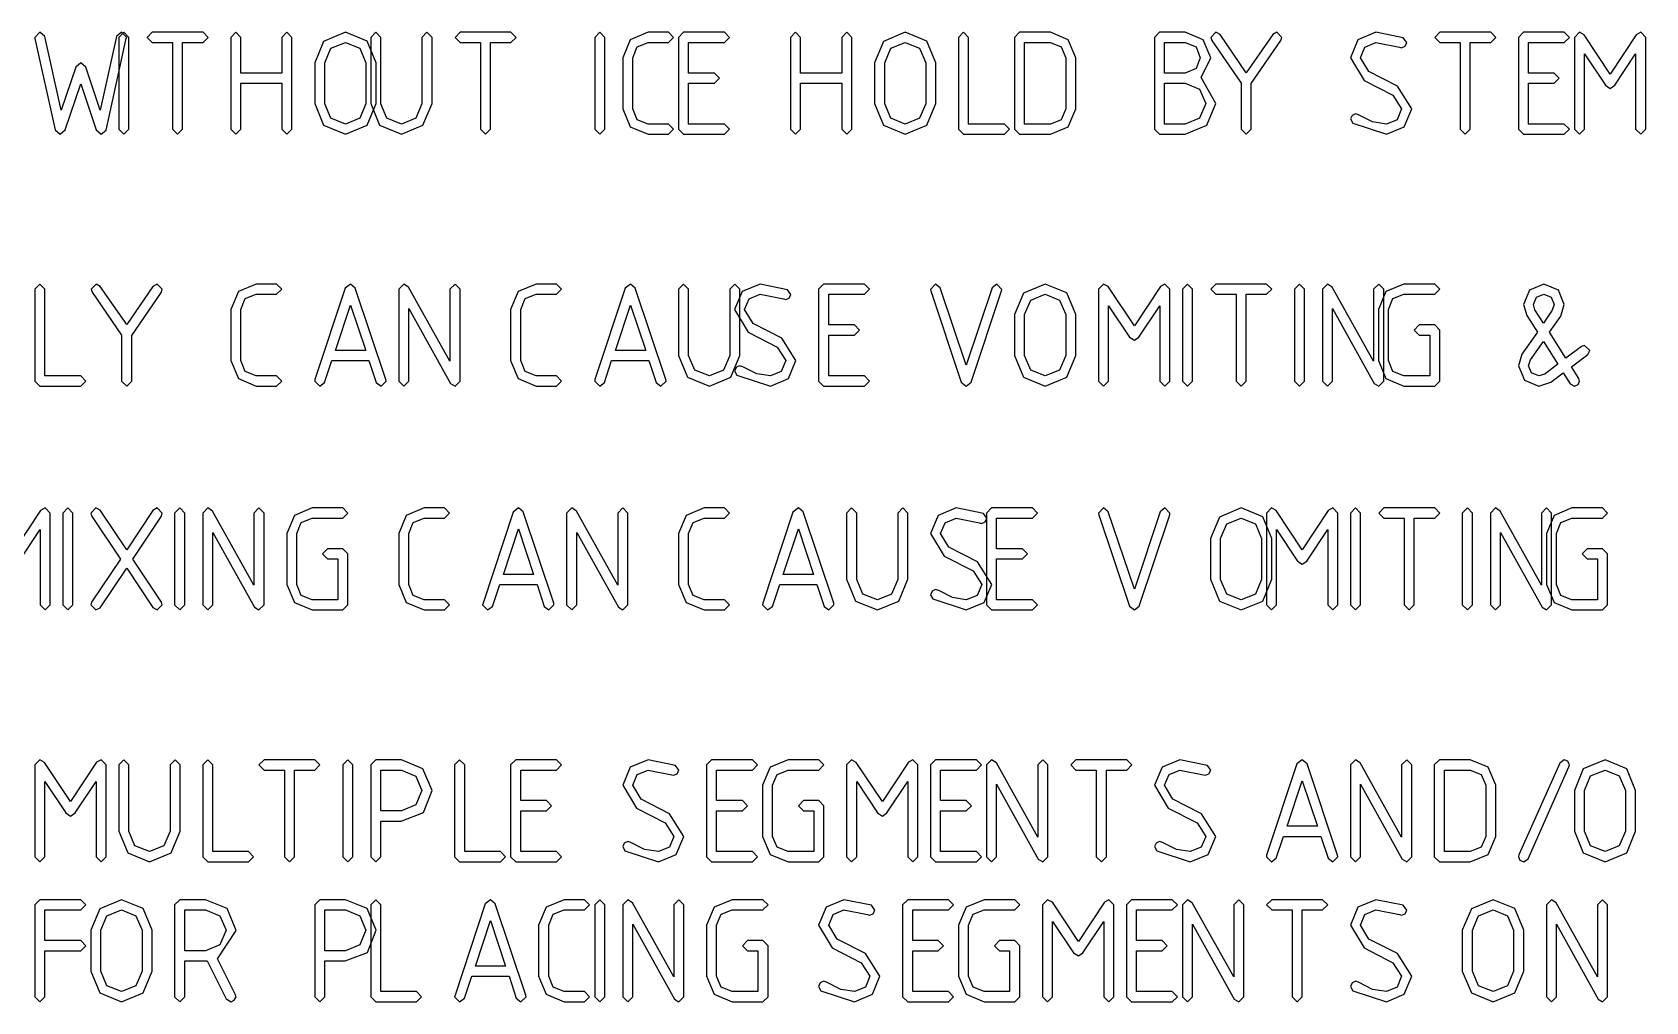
# Model space of a CAD drawing. Header units: metres. Extents: x 0 to 16.5, y 0 to 11.5.
# Drawn here: x 14.504 to 15.304, y 1.167 to 1.648 of the extents above; entities that cross this region are included whole.
import ezdxf

# ---------------------------------------------------------------- set-up
doc = ezdxf.new("R2010")
doc.units = ezdxf.units.M

msp = doc.modelspace()

# ---------------------------------------------------------------- linework, layer by layer
for points in [[(14.5303, 1.63049), (14.5278, 1.6326), (14.5253, 1.63049), (14.5181, 1.60915), (14.51, 1.64578), (14.5075, 1.64785), (14.505, 1.64524), (14.5051, 1.64469), (14.5151, 1.59939), (14.5176, 1.59722), (14.5201, 1.59939), (14.5278, 1.62218), (14.5354, 1.59939), (14.5379, 1.59722), (14.5404, 1.59933), (14.5504, 1.64469), (14.5506, 1.64524), (14.5481, 1.64785), (14.5456, 1.64578), (14.5375, 1.60915), (14.5303, 1.63049)], [(14.5517, 1.59972), (14.5517, 1.64529), (14.5492, 1.64785), (14.5467, 1.64529), (14.5467, 1.59972), (14.5492, 1.59722), (14.5517, 1.59972)], [(14.5632, 1.64279), (14.5733, 1.64279), (14.5733, 1.59972), (14.5758, 1.59722), (14.5783, 1.59972), (14.5783, 1.64279), (14.5885, 1.64279), (14.591, 1.64529), (14.5885, 1.64785), (14.5632, 1.64785), (14.5607, 1.64529), (14.5632, 1.64279)], [(14.6047, 1.59722), (14.6072, 1.59972), (14.6072, 1.62256), (14.6276, 1.62256), (14.6276, 1.59972), (14.6301, 1.59722), (14.6326, 1.59972), (14.6326, 1.64529), (14.6301, 1.64785), (14.6276, 1.64529), (14.6276, 1.62761), (14.6072, 1.62761), (14.6072, 1.64529), (14.6047, 1.64785), (14.6022, 1.64529), (14.6022, 1.59972), (14.6047, 1.59722)], [(14.6743, 1.63271), (14.6699, 1.64344), (14.6592, 1.64785), (14.6483, 1.64333), (14.6439, 1.63271), (14.6439, 1.61247), (14.6483, 1.60167), (14.6592, 1.59722), (14.6699, 1.60167), (14.6743, 1.61247), (14.6743, 1.63271)], [(14.6662, 1.60514), (14.6592, 1.60226), (14.6519, 1.60514), (14.6489, 1.61236), (14.6489, 1.63271), (14.6519, 1.63992), (14.6592, 1.64279), (14.6662, 1.63992), (14.6693, 1.63271), (14.6693, 1.61236), (14.6662, 1.60514)], [(14.6996, 1.64785), (14.6971, 1.64529), (14.6971, 1.61236), (14.694, 1.60514), (14.6869, 1.60226), (14.6797, 1.60514), (14.6767, 1.61236), (14.6767, 1.64529), (14.6742, 1.64785), (14.6717, 1.64529), (14.6717, 1.61247), (14.6761, 1.60167), (14.6869, 1.59722), (14.6976, 1.60167), (14.7021, 1.61247), (14.7021, 1.64529), (14.6996, 1.64785)], [(14.716, 1.64279), (14.7261, 1.64279), (14.7261, 1.59972), (14.7286, 1.59722), (14.7311, 1.59972), (14.7311, 1.64279), (14.7412, 1.64279), (14.7438, 1.64529), (14.7412, 1.64785), (14.716, 1.64785), (14.7135, 1.64529), (14.716, 1.64279)], [(14.7878, 1.59972), (14.7878, 1.64529), (14.7853, 1.64785), (14.7828, 1.64529), (14.7828, 1.59972), (14.7853, 1.59722), (14.7878, 1.59972)], [(14.8093, 1.64785), (14.8004, 1.64415), (14.7967, 1.63519), (14.7967, 1.60986), (14.8004, 1.60092), (14.8093, 1.59722), (14.8194, 1.59722), (14.8219, 1.59972), (14.8194, 1.60226), (14.8093, 1.60226), (14.8039, 1.60444), (14.8017, 1.60986), (14.8017, 1.63519), (14.8039, 1.64063), (14.8093, 1.64279), (14.8194, 1.64279), (14.8219, 1.64529), (14.8194, 1.64785), (14.8093, 1.64785)], [(14.8269, 1.59722), (14.8472, 1.59722), (14.8497, 1.59972), (14.8472, 1.60226), (14.8294, 1.60226), (14.8294, 1.62256), (14.8422, 1.62256), (14.8447, 1.62506), (14.8422, 1.62761), (14.8294, 1.62761), (14.8294, 1.64279), (14.8472, 1.64279), (14.8497, 1.64529), (14.8472, 1.64785), (14.8269, 1.64785), (14.8244, 1.64529), (14.8244, 1.59972), (14.8269, 1.59722)], [(14.8825, 1.59722), (14.885, 1.59972), (14.885, 1.62256), (14.9054, 1.62256), (14.9054, 1.59972), (14.9079, 1.59722), (14.9104, 1.59972), (14.9104, 1.64529), (14.9079, 1.64785), (14.9054, 1.64529), (14.9054, 1.62761), (14.885, 1.62761), (14.885, 1.64529), (14.8825, 1.64785), (14.88, 1.64529), (14.88, 1.59972), (14.8825, 1.59722)], [(14.9521, 1.63271), (14.9476, 1.64344), (14.9369, 1.64785), (14.9261, 1.64333), (14.9217, 1.63271), (14.9217, 1.61247), (14.9261, 1.60167), (14.9369, 1.59722), (14.9476, 1.60167), (14.9521, 1.61247), (14.9521, 1.63271)], [(14.944, 1.60514), (14.9369, 1.60226), (14.9297, 1.60514), (14.9267, 1.61236), (14.9267, 1.63271), (14.9297, 1.63992), (14.9369, 1.64279), (14.944, 1.63992), (14.9471, 1.63271), (14.9471, 1.61236), (14.944, 1.60514)], [(14.9633, 1.59972), (14.9658, 1.59722), (14.9861, 1.59722), (14.9886, 1.59972), (14.9861, 1.60226), (14.9683, 1.60226), (14.9683, 1.64529), (14.9658, 1.64785), (14.9633, 1.64529), (14.9633, 1.59972)], [(14.9911, 1.59972), (14.9936, 1.59722), (15.0089, 1.59722), (15.0178, 1.60092), (15.0215, 1.60986), (15.0215, 1.63519), (15.0178, 1.64415), (15.0089, 1.64785), (14.9936, 1.64785), (14.9911, 1.64529), (14.9911, 1.59972)], [(15.0089, 1.64279), (15.0143, 1.64063), (15.0165, 1.63519), (15.0165, 1.60986), (15.0143, 1.60444), (15.0089, 1.60226), (14.9961, 1.60226), (14.9961, 1.64279), (15.0089, 1.64279)], [(15.0885, 1.63519), (15.0847, 1.64415), (15.0758, 1.64785), (15.0631, 1.64785), (15.0606, 1.64529), (15.0606, 1.59972), (15.0631, 1.59722), (15.0758, 1.59722), (15.0865, 1.60167), (15.091, 1.61247), (15.0838, 1.62532), (15.0885, 1.63519)], [(15.0758, 1.64279), (15.0812, 1.64063), (15.0833, 1.63519), (15.0812, 1.62978), (15.0758, 1.62761), (15.0656, 1.62761), (15.0656, 1.64279), (15.0758, 1.64279)], [(15.1233, 1.64382), (15.1238, 1.64529), (15.1212, 1.64785), (15.1192, 1.64671), (15.1061, 1.62776), (15.0931, 1.64671), (15.091, 1.64785), (15.0885, 1.64529), (15.089, 1.64382), (15.1036, 1.62256), (15.1036, 1.59972), (15.1061, 1.59722), (15.1086, 1.59972), (15.1086, 1.6224), (15.1233, 1.64382)], [(15.1811, 1.6211), (15.1669, 1.62836), (15.1628, 1.63519), (15.165, 1.64051), (15.1704, 1.64279), (15.1821, 1.64046), (15.1831, 1.64019), (15.1849, 1.6409), (15.1857, 1.64274), (15.184, 1.64507), (15.1704, 1.64785), (15.1615, 1.64415), (15.1578, 1.63519), (15.1646, 1.62392), (15.1789, 1.6166), (15.1832, 1.60986), (15.181, 1.60444), (15.1756, 1.60226), (15.1688, 1.60335), (15.1618, 1.60687), (15.1603, 1.60736), (15.1586, 1.60656), (15.1578, 1.60482), (15.1589, 1.60271), (15.1756, 1.59722), (15.1844, 1.60092), (15.1882, 1.60986), (15.1811, 1.6211)], [(15.2021, 1.64279), (15.2122, 1.64279), (15.2122, 1.59972), (15.2147, 1.59722), (15.2172, 1.59972), (15.2172, 1.64279), (15.2274, 1.64279), (15.2299, 1.64529), (15.2274, 1.64785), (15.2021, 1.64785), (15.1996, 1.64529), (15.2021, 1.64279)], [(15.2436, 1.59722), (15.2639, 1.59722), (15.2664, 1.59972), (15.2639, 1.60226), (15.2461, 1.60226), (15.2461, 1.62256), (15.2589, 1.62256), (15.2614, 1.62506), (15.2589, 1.62761), (15.2461, 1.62761), (15.2461, 1.64279), (15.2639, 1.64279), (15.2664, 1.64529), (15.2639, 1.64785), (15.2436, 1.64785), (15.2411, 1.64529), (15.2411, 1.59972), (15.2436, 1.59722)], [(15.2996, 1.64665), (15.2867, 1.62711), (15.2737, 1.6466), (15.2714, 1.64785), (15.2689, 1.64529), (15.2689, 1.59972), (15.2714, 1.59722), (15.2739, 1.59972), (15.2739, 1.6371), (15.2843, 1.62153), (15.2867, 1.61996), (15.2889, 1.62153), (15.2993, 1.6371), (15.2993, 1.59972), (15.3018, 1.59722), (15.3043, 1.59972), (15.3043, 1.64529), (15.3018, 1.64785), (15.2996, 1.64665)], [(15.0758, 1.62256), (15.0829, 1.61957), (15.086, 1.61247), (15.0829, 1.60525), (15.0758, 1.60226), (15.0656, 1.60226), (15.0656, 1.62256), (15.0758, 1.62256)], [(14.505, 1.47472), (14.5075, 1.47222), (14.5278, 1.47222), (14.5303, 1.47472), (14.5278, 1.47726), (14.51, 1.47726), (14.51, 1.52029), (14.5075, 1.52285), (14.505, 1.52029), (14.505, 1.47472)], [(14.5678, 1.51882), (14.5682, 1.52029), (14.5657, 1.52285), (14.5636, 1.52171), (14.5506, 1.50276), (14.5375, 1.52171), (14.5354, 1.52285), (14.5329, 1.52029), (14.5335, 1.51882), (14.5481, 1.49756), (14.5481, 1.47472), (14.5506, 1.47222), (14.5531, 1.47472), (14.5531, 1.4974), (14.5678, 1.51882)], [(14.6149, 1.52285), (14.606, 1.51915), (14.6022, 1.51019), (14.6022, 1.48486), (14.606, 1.47592), (14.6149, 1.47222), (14.625, 1.47222), (14.6275, 1.47472), (14.625, 1.47726), (14.6149, 1.47726), (14.6094, 1.47944), (14.6072, 1.48486), (14.6072, 1.51019), (14.6094, 1.51563), (14.6149, 1.51779), (14.625, 1.51779), (14.6275, 1.52029), (14.625, 1.52285), (14.6149, 1.52285)], [(14.6792, 1.47553), (14.664, 1.52089), (14.6617, 1.52285), (14.659, 1.52078), (14.644, 1.47553), (14.6439, 1.47472), (14.6464, 1.47222), (14.6487, 1.47396), (14.6524, 1.48486), (14.6708, 1.48486), (14.6744, 1.47396), (14.6768, 1.47222), (14.6793, 1.47472), (14.6792, 1.47553)], [(14.6904, 1.52132), (14.6881, 1.52285), (14.6856, 1.52029), (14.6856, 1.47472), (14.6881, 1.47222), (14.6906, 1.47472), (14.6906, 1.51069), (14.7112, 1.47358), (14.7135, 1.47222), (14.716, 1.47472), (14.716, 1.52029), (14.7135, 1.52285), (14.711, 1.52029), (14.711, 1.48454), (14.6904, 1.52132)], [(14.7538, 1.52285), (14.7449, 1.51915), (14.7411, 1.51019), (14.7411, 1.48486), (14.7449, 1.47592), (14.7538, 1.47222), (14.7639, 1.47222), (14.7664, 1.47472), (14.7639, 1.47726), (14.7538, 1.47726), (14.7483, 1.47944), (14.7461, 1.48486), (14.7461, 1.51019), (14.7483, 1.51563), (14.7538, 1.51779), (14.7639, 1.51779), (14.7664, 1.52029), (14.7639, 1.52285), (14.7538, 1.52285)], [(14.8181, 1.47553), (14.8029, 1.52089), (14.8006, 1.52285), (14.7979, 1.52078), (14.7829, 1.47553), (14.7828, 1.47472), (14.7853, 1.47222), (14.7876, 1.47396), (14.7912, 1.48486), (14.8097, 1.48486), (14.8133, 1.47396), (14.8157, 1.47222), (14.8182, 1.47472), (14.8181, 1.47553)], [(14.8524, 1.52285), (14.8499, 1.52029), (14.8499, 1.48736), (14.8468, 1.48014), (14.8397, 1.47726), (14.8325, 1.48014), (14.8294, 1.48736), (14.8294, 1.52029), (14.8269, 1.52285), (14.8244, 1.52029), (14.8244, 1.48747), (14.8289, 1.47667), (14.8397, 1.47222), (14.8504, 1.47667), (14.8549, 1.48747), (14.8549, 1.52029), (14.8524, 1.52285)], [(14.8756, 1.4961), (14.8614, 1.50336), (14.8572, 1.51019), (14.8594, 1.51551), (14.8649, 1.51779), (14.8765, 1.51546), (14.8775, 1.51519), (14.8793, 1.5159), (14.8801, 1.51774), (14.8785, 1.52007), (14.8649, 1.52285), (14.856, 1.51915), (14.8522, 1.51019), (14.859, 1.49892), (14.8733, 1.4916), (14.8776, 1.48486), (14.8754, 1.47944), (14.87, 1.47726), (14.8632, 1.47835), (14.8563, 1.48187), (14.8547, 1.48236), (14.8531, 1.48156), (14.8522, 1.47982), (14.8533, 1.47771), (14.87, 1.47222), (14.8789, 1.47592), (14.8826, 1.48486), (14.8756, 1.4961)], [(14.8964, 1.47222), (14.9167, 1.47222), (14.9192, 1.47472), (14.9167, 1.47726), (14.8989, 1.47726), (14.8989, 1.49756), (14.9117, 1.49756), (14.9142, 1.50006), (14.9117, 1.50261), (14.8989, 1.50261), (14.8989, 1.51779), (14.9167, 1.51779), (14.9192, 1.52029), (14.9167, 1.52285), (14.8964, 1.52285), (14.8939, 1.52029), (14.8939, 1.47472), (14.8964, 1.47222)], [(14.9696, 1.47418), (14.9847, 1.51947), (14.9849, 1.52024), (14.9824, 1.52285), (14.98, 1.521), (14.9672, 1.48258), (14.9543, 1.521), (14.9519, 1.52285), (14.9494, 1.52024), (14.9496, 1.51947), (14.9647, 1.47418), (14.9672, 1.47222), (14.9696, 1.47418)], [(15.0215, 1.50771), (15.0171, 1.51844), (15.0064, 1.52285), (14.9956, 1.51833), (14.9911, 1.50771), (14.9911, 1.48747), (14.9956, 1.47667), (15.0064, 1.47222), (15.0171, 1.47667), (15.0215, 1.48747), (15.0215, 1.50771)], [(15.0635, 1.52165), (15.0506, 1.50211), (15.0376, 1.5216), (15.0353, 1.52285), (15.0328, 1.52029), (15.0328, 1.47472), (15.0353, 1.47222), (15.0378, 1.47472), (15.0378, 1.5121), (15.0482, 1.49653), (15.0506, 1.49496), (15.0528, 1.49653), (15.0632, 1.5121), (15.0632, 1.47472), (15.0657, 1.47222), (15.0682, 1.47472), (15.0682, 1.52029), (15.0657, 1.52285), (15.0635, 1.52165)], [(15.0794, 1.47472), (15.0794, 1.52029), (15.0769, 1.52285), (15.0744, 1.52029), (15.0744, 1.47472), (15.0769, 1.47222), (15.0794, 1.47472)], [(15.091, 1.51779), (15.1011, 1.51779), (15.1011, 1.47472), (15.1036, 1.47222), (15.1061, 1.47472), (15.1061, 1.51779), (15.1162, 1.51779), (15.1188, 1.52029), (15.1162, 1.52285), (15.091, 1.52285), (15.0885, 1.52029), (15.091, 1.51779)], [(15.135, 1.47472), (15.135, 1.52029), (15.1325, 1.52285), (15.13, 1.52029), (15.13, 1.47472), (15.1325, 1.47222), (15.135, 1.47472)], [(15.1487, 1.52132), (15.1464, 1.52285), (15.1439, 1.52029), (15.1439, 1.47472), (15.1464, 1.47222), (15.1489, 1.47472), (15.1489, 1.51069), (15.1696, 1.47358), (15.1718, 1.47222), (15.1743, 1.47472), (15.1743, 1.52029), (15.1718, 1.52285), (15.1693, 1.52029), (15.1693, 1.48454), (15.1487, 1.52132)], [(15.1789, 1.47944), (15.1767, 1.48486), (15.1767, 1.51019), (15.1789, 1.51563), (15.1843, 1.51779), (15.1996, 1.51779), (15.2021, 1.52029), (15.1996, 1.52285), (15.1843, 1.52285), (15.1754, 1.51915), (15.1717, 1.51019), (15.1717, 1.48486), (15.1754, 1.47592), (15.1843, 1.47222), (15.1996, 1.47222), (15.2021, 1.47472), (15.2021, 1.50006), (15.1996, 1.50261), (15.1919, 1.50261), (15.1894, 1.50006), (15.1919, 1.49756), (15.1971, 1.49756), (15.1971, 1.47726), (15.1843, 1.47726), (15.1789, 1.47944)], [(15.2756, 1.4879), (15.2765, 1.48996), (15.274, 1.49246), (15.2725, 1.49192), (15.2647, 1.48606), (15.2565, 1.49897), (15.2621, 1.507), (15.2639, 1.51269), (15.261, 1.51986), (15.2538, 1.52285), (15.2467, 1.51986), (15.2436, 1.51269), (15.2453, 1.50722), (15.2506, 1.49908), (15.2428, 1.48807), (15.2411, 1.48236), (15.2442, 1.47521), (15.2512, 1.47222), (15.2572, 1.47418), (15.2633, 1.47879), (15.2668, 1.47342), (15.269, 1.47222), (15.2707, 1.47299), (15.2715, 1.47472), (15.2711, 1.47607), (15.2674, 1.48178), (15.2756, 1.4879)], [(15.0135, 1.48014), (15.0064, 1.47726), (14.9992, 1.48014), (14.9961, 1.48736), (14.9961, 1.50771), (14.9992, 1.51492), (15.0064, 1.51779), (15.0135, 1.51492), (15.0165, 1.50771), (15.0165, 1.48736), (15.0135, 1.48014)], [(15.2493, 1.51004), (15.2486, 1.51269), (15.2501, 1.51633), (15.2538, 1.51779), (15.2574, 1.51633), (15.2589, 1.51269), (15.2579, 1.50987), (15.2536, 1.50353), (15.2493, 1.51004)], [(14.6692, 1.48986), (14.6542, 1.48986), (14.6617, 1.51247), (14.6692, 1.48986)], [(14.8081, 1.48986), (14.7931, 1.48986), (14.8006, 1.51247), (14.8081, 1.48986)], [(15.2542, 1.47819), (15.2512, 1.47726), (15.2476, 1.47874), (15.2461, 1.48236), (15.2471, 1.48519), (15.2535, 1.49442), (15.2607, 1.48307), (15.2542, 1.47819)], [(14.5079, 1.41054), (14.495, 1.391), (14.4821, 1.41049), (14.4797, 1.41174), (14.4772, 1.40918), (14.4772, 1.36361), (14.4797, 1.36111), (14.4822, 1.36361), (14.4822, 1.40099), (14.4926, 1.38542), (14.495, 1.38384), (14.4972, 1.38542), (14.5076, 1.40099), (14.5076, 1.36361), (14.5101, 1.36111), (14.5126, 1.36361), (14.5126, 1.40918), (14.5101, 1.41174), (14.5079, 1.41054)], [(14.5239, 1.36361), (14.5239, 1.40918), (14.5214, 1.41174), (14.5189, 1.40918), (14.5189, 1.36361), (14.5214, 1.36111), (14.5239, 1.36361)], [(14.5678, 1.40771), (14.5682, 1.40913), (14.5657, 1.41174), (14.5636, 1.41054), (14.5506, 1.39094), (14.5375, 1.4106), (14.5353, 1.41174), (14.5328, 1.40918), (14.5332, 1.40776), (14.5475, 1.38639), (14.5332, 1.36502), (14.5328, 1.36361), (14.5353, 1.36111), (14.5375, 1.3622), (14.5506, 1.38189), (14.5636, 1.3623), (14.5657, 1.36111), (14.5682, 1.36361), (14.5678, 1.36502), (14.5536, 1.38639), (14.5678, 1.40771)], [(14.5794, 1.36361), (14.5794, 1.40918), (14.5769, 1.41174), (14.5744, 1.40918), (14.5744, 1.36361), (14.5769, 1.36111), (14.5794, 1.36361)], [(14.5932, 1.41021), (14.5908, 1.41174), (14.5883, 1.40918), (14.5883, 1.36361), (14.5908, 1.36111), (14.5933, 1.36361), (14.5933, 1.39958), (14.614, 1.36247), (14.6162, 1.36111), (14.6188, 1.36361), (14.6188, 1.40918), (14.6162, 1.41174), (14.6137, 1.40918), (14.6137, 1.37343), (14.5932, 1.41021)], [(14.6372, 1.36833), (14.635, 1.37375), (14.635, 1.39908), (14.6372, 1.40451), (14.6426, 1.40668), (14.6579, 1.40668), (14.6604, 1.40918), (14.6579, 1.41174), (14.6426, 1.41174), (14.6338, 1.40804), (14.63, 1.39908), (14.63, 1.37375), (14.6338, 1.3648), (14.6426, 1.36111), (14.6579, 1.36111), (14.6604, 1.36361), (14.6604, 1.38894), (14.6579, 1.3915), (14.6503, 1.3915), (14.6478, 1.38894), (14.6503, 1.38645), (14.6554, 1.38645), (14.6554, 1.36616), (14.6426, 1.36616), (14.6372, 1.36833)], [(14.6982, 1.41174), (14.6893, 1.40804), (14.6856, 1.39908), (14.6856, 1.37375), (14.6893, 1.3648), (14.6982, 1.36111), (14.7083, 1.36111), (14.7108, 1.36361), (14.7083, 1.36616), (14.6982, 1.36616), (14.6928, 1.36833), (14.6906, 1.37375), (14.6906, 1.39908), (14.6928, 1.40451), (14.6982, 1.40668), (14.7083, 1.40668), (14.7108, 1.40918), (14.7083, 1.41174), (14.6982, 1.41174)], [(14.7625, 1.36442), (14.7474, 1.40978), (14.745, 1.41174), (14.7424, 1.40967), (14.7274, 1.36442), (14.7272, 1.36361), (14.7297, 1.36111), (14.7321, 1.36285), (14.7357, 1.37375), (14.7542, 1.37375), (14.7578, 1.36285), (14.7601, 1.36111), (14.7626, 1.36361), (14.7625, 1.36442)], [(14.7737, 1.41021), (14.7714, 1.41174), (14.7689, 1.40918), (14.7689, 1.36361), (14.7714, 1.36111), (14.7739, 1.36361), (14.7739, 1.39958), (14.7946, 1.36247), (14.7968, 1.36111), (14.7993, 1.36361), (14.7993, 1.40918), (14.7968, 1.41174), (14.7943, 1.40918), (14.7943, 1.37343), (14.7737, 1.41021)], [(14.8371, 1.41174), (14.8282, 1.40804), (14.8244, 1.39908), (14.8244, 1.37375), (14.8282, 1.3648), (14.8371, 1.36111), (14.8472, 1.36111), (14.8497, 1.36361), (14.8472, 1.36616), (14.8371, 1.36616), (14.8317, 1.36833), (14.8294, 1.37375), (14.8294, 1.39908), (14.8317, 1.40451), (14.8371, 1.40668), (14.8472, 1.40668), (14.8497, 1.40918), (14.8472, 1.41174), (14.8371, 1.41174)], [(14.9014, 1.36442), (14.8863, 1.40978), (14.8839, 1.41174), (14.8812, 1.40967), (14.8662, 1.36442), (14.8661, 1.36361), (14.8686, 1.36111), (14.871, 1.36285), (14.8746, 1.37375), (14.8931, 1.37375), (14.8967, 1.36285), (14.899, 1.36111), (14.9015, 1.36361), (14.9014, 1.36442)], [(14.9357, 1.41174), (14.9332, 1.40918), (14.9332, 1.37625), (14.9301, 1.36903), (14.9231, 1.36616), (14.9158, 1.36903), (14.9128, 1.37625), (14.9128, 1.40918), (14.9103, 1.41174), (14.9078, 1.40918), (14.9078, 1.37636), (14.9122, 1.36556), (14.9231, 1.36111), (14.9337, 1.36556), (14.9382, 1.37636), (14.9382, 1.40918), (14.9357, 1.41174)], [(14.9728, 1.38498), (14.9586, 1.39225), (14.9544, 1.39908), (14.9567, 1.4044), (14.9621, 1.40668), (14.9737, 1.40435), (14.9747, 1.40408), (14.9765, 1.40479), (14.9774, 1.40663), (14.9757, 1.40896), (14.9621, 1.41174), (14.9532, 1.40804), (14.9494, 1.39908), (14.9562, 1.3878), (14.9706, 1.38048), (14.9749, 1.37375), (14.9726, 1.36833), (14.9672, 1.36616), (14.9604, 1.36724), (14.9535, 1.37077), (14.9519, 1.37126), (14.9503, 1.37044), (14.9494, 1.36871), (14.9506, 1.36659), (14.9672, 1.36111), (14.9761, 1.3648), (14.9799, 1.37375), (14.9728, 1.38498)], [(14.9797, 1.36111), (15, 1.36111), (15.0025, 1.36361), (15, 1.36616), (14.9822, 1.36616), (14.9822, 1.38645), (14.995, 1.38645), (14.9975, 1.38894), (14.995, 1.3915), (14.9822, 1.3915), (14.9822, 1.40668), (15, 1.40668), (15.0025, 1.40918), (15, 1.41174), (14.9797, 1.41174), (14.9772, 1.40918), (14.9772, 1.36361), (14.9797, 1.36111)], [(15.0529, 1.36306), (15.0681, 1.40836), (15.0682, 1.40913), (15.0657, 1.41174), (15.0633, 1.40989), (15.0506, 1.37147), (15.0376, 1.40989), (15.0353, 1.41174), (15.0328, 1.40913), (15.0329, 1.40836), (15.0481, 1.36306), (15.0506, 1.36111), (15.0529, 1.36306)], [(15.1188, 1.3966), (15.1143, 1.40733), (15.1036, 1.41174), (15.0928, 1.40722), (15.0883, 1.3966), (15.0883, 1.37636), (15.0928, 1.36556), (15.1036, 1.36111), (15.1143, 1.36556), (15.1188, 1.37636), (15.1188, 1.3966)], [(15.1468, 1.41054), (15.1339, 1.391), (15.121, 1.41049), (15.1186, 1.41174), (15.1161, 1.40918), (15.1161, 1.36361), (15.1186, 1.36111), (15.1211, 1.36361), (15.1211, 1.40099), (15.1315, 1.38542), (15.1339, 1.38384), (15.1361, 1.38542), (15.1465, 1.40099), (15.1465, 1.36361), (15.149, 1.36111), (15.1515, 1.36361), (15.1515, 1.40918), (15.149, 1.41174), (15.1468, 1.41054)], [(15.1628, 1.36361), (15.1628, 1.40918), (15.1603, 1.41174), (15.1578, 1.40918), (15.1578, 1.36361), (15.1603, 1.36111), (15.1628, 1.36361)], [(15.1743, 1.40668), (15.1844, 1.40668), (15.1844, 1.36361), (15.1869, 1.36111), (15.1894, 1.36361), (15.1894, 1.40668), (15.1996, 1.40668), (15.2021, 1.40918), (15.1996, 1.41174), (15.1743, 1.41174), (15.1718, 1.40918), (15.1743, 1.40668)], [(15.2183, 1.36361), (15.2183, 1.40918), (15.2158, 1.41174), (15.2133, 1.40918), (15.2133, 1.36361), (15.2158, 1.36111), (15.2183, 1.36361)], [(15.2321, 1.41021), (15.2297, 1.41174), (15.2272, 1.40918), (15.2272, 1.36361), (15.2297, 1.36111), (15.2322, 1.36361), (15.2322, 1.39958), (15.2529, 1.36247), (15.2551, 1.36111), (15.2576, 1.36361), (15.2576, 1.40918), (15.2551, 1.41174), (15.2526, 1.40918), (15.2526, 1.37343), (15.2321, 1.41021)], [(15.2622, 1.36833), (15.26, 1.37375), (15.26, 1.39908), (15.2622, 1.40451), (15.2676, 1.40668), (15.2829, 1.40668), (15.2854, 1.40918), (15.2829, 1.41174), (15.2676, 1.41174), (15.2588, 1.40804), (15.255, 1.39908), (15.255, 1.37375), (15.2588, 1.3648), (15.2676, 1.36111), (15.2829, 1.36111), (15.2854, 1.36361), (15.2854, 1.38894), (15.2829, 1.3915), (15.2753, 1.3915), (15.2728, 1.38894), (15.2753, 1.38645), (15.2804, 1.38645), (15.2804, 1.36616), (15.2676, 1.36616), (15.2622, 1.36833)], [(14.7525, 1.37874), (14.7375, 1.37874), (14.745, 1.40136), (14.7525, 1.37874)], [(14.8914, 1.37874), (14.8764, 1.37874), (14.8839, 1.40136), (14.8914, 1.37874)], [(15.1107, 1.36903), (15.1036, 1.36616), (15.0964, 1.36903), (15.0933, 1.37625), (15.0933, 1.3966), (15.0964, 1.40381), (15.1036, 1.40668), (15.1107, 1.40381), (15.1137, 1.3966), (15.1137, 1.37625), (15.1107, 1.36903)], [(14.5357, 1.28554), (14.5228, 1.266), (14.5099, 1.28548), (14.5075, 1.28673), (14.505, 1.28418), (14.505, 1.23861), (14.5075, 1.23611), (14.51, 1.23861), (14.51, 1.27599), (14.5204, 1.26042), (14.5228, 1.25884), (14.525, 1.26042), (14.5354, 1.27599), (14.5354, 1.23861), (14.5379, 1.23611), (14.5404, 1.23861), (14.5404, 1.28418), (14.5379, 1.28673), (14.5357, 1.28554)], [(14.5746, 1.28673), (14.5721, 1.28418), (14.5721, 1.25125), (14.569, 1.24403), (14.5619, 1.24116), (14.5547, 1.24403), (14.5517, 1.25125), (14.5517, 1.28418), (14.5492, 1.28673), (14.5467, 1.28418), (14.5467, 1.25136), (14.5511, 1.24056), (14.5619, 1.23611), (14.5726, 1.24056), (14.5771, 1.25136), (14.5771, 1.28418), (14.5746, 1.28673)], [(14.5883, 1.23861), (14.5908, 1.23611), (14.6111, 1.23611), (14.6136, 1.23861), (14.6111, 1.24116), (14.5933, 1.24116), (14.5933, 1.28418), (14.5908, 1.28673), (14.5883, 1.28418), (14.5883, 1.23861)], [(14.6188, 1.28168), (14.6289, 1.28168), (14.6289, 1.23861), (14.6314, 1.23611), (14.6339, 1.23861), (14.6339, 1.28168), (14.644, 1.28168), (14.6465, 1.28418), (14.644, 1.28673), (14.6188, 1.28673), (14.6162, 1.28418), (14.6188, 1.28168)], [(14.6628, 1.23861), (14.6628, 1.28418), (14.6603, 1.28673), (14.6578, 1.28418), (14.6578, 1.23861), (14.6603, 1.23611), (14.6628, 1.23861)], [(14.6717, 1.28418), (14.6717, 1.23861), (14.6742, 1.23611), (14.6767, 1.23861), (14.6767, 1.25635), (14.6868, 1.25635), (14.6978, 1.26058), (14.7021, 1.27159), (14.6976, 1.28233), (14.6869, 1.28673), (14.6742, 1.28673), (14.6717, 1.28418)], [(14.6869, 1.28168), (14.694, 1.2787), (14.6971, 1.27159), (14.694, 1.26438), (14.6869, 1.26139), (14.6767, 1.26139), (14.6767, 1.28168), (14.6869, 1.28168)], [(14.7133, 1.23861), (14.7158, 1.23611), (14.7361, 1.23611), (14.7386, 1.23861), (14.7361, 1.24116), (14.7183, 1.24116), (14.7183, 1.28418), (14.7158, 1.28673), (14.7133, 1.28418), (14.7133, 1.23861)], [(14.7436, 1.23611), (14.7639, 1.23611), (14.7664, 1.23861), (14.7639, 1.24116), (14.7461, 1.24116), (14.7461, 1.26145), (14.7589, 1.26145), (14.7614, 1.26394), (14.7589, 1.26649), (14.7461, 1.26649), (14.7461, 1.28168), (14.7639, 1.28168), (14.7664, 1.28418), (14.7639, 1.28673), (14.7436, 1.28673), (14.7411, 1.28418), (14.7411, 1.23861), (14.7436, 1.23611)], [(14.82, 1.25998), (14.8058, 1.26725), (14.8017, 1.27409), (14.8039, 1.27941), (14.8093, 1.28168), (14.821, 1.27935), (14.8219, 1.27908), (14.8238, 1.27978), (14.8246, 1.28163), (14.8229, 1.28396), (14.8093, 1.28673), (14.8004, 1.28304), (14.7967, 1.27409), (14.8035, 1.2628), (14.8178, 1.25548), (14.8221, 1.24875), (14.8199, 1.24333), (14.8144, 1.24116), (14.8076, 1.24224), (14.8007, 1.24577), (14.7992, 1.24626), (14.7975, 1.24544), (14.7967, 1.24371), (14.7978, 1.24159), (14.8144, 1.23611), (14.8233, 1.2398), (14.8271, 1.24875), (14.82, 1.25998)], [(14.8408, 1.23611), (14.8611, 1.23611), (14.8636, 1.23861), (14.8611, 1.24116), (14.8433, 1.24116), (14.8433, 1.26145), (14.8561, 1.26145), (14.8586, 1.26394), (14.8561, 1.26649), (14.8433, 1.26649), (14.8433, 1.28168), (14.8611, 1.28168), (14.8636, 1.28418), (14.8611, 1.28673), (14.8408, 1.28673), (14.8383, 1.28418), (14.8383, 1.23861), (14.8408, 1.23611)], [(14.8733, 1.24333), (14.8711, 1.24875), (14.8711, 1.27409), (14.8733, 1.27951), (14.8788, 1.28168), (14.894, 1.28168), (14.8965, 1.28418), (14.894, 1.28673), (14.8788, 1.28673), (14.8699, 1.28304), (14.8661, 1.27409), (14.8661, 1.24875), (14.8699, 1.2398), (14.8788, 1.23611), (14.894, 1.23611), (14.8965, 1.23861), (14.8965, 1.26394), (14.894, 1.26649), (14.8864, 1.26649), (14.8839, 1.26394), (14.8864, 1.26145), (14.8915, 1.26145), (14.8915, 1.24116), (14.8788, 1.24116), (14.8733, 1.24333)], [(14.9385, 1.28554), (14.9256, 1.266), (14.9126, 1.28548), (14.9103, 1.28673), (14.9078, 1.28418), (14.9078, 1.23861), (14.9103, 1.23611), (14.9128, 1.23861), (14.9128, 1.27599), (14.9232, 1.26042), (14.9256, 1.25884), (14.9278, 1.26042), (14.9382, 1.27599), (14.9382, 1.23861), (14.9407, 1.23611), (14.9432, 1.23861), (14.9432, 1.28418), (14.9407, 1.28673), (14.9385, 1.28554)], [(14.9519, 1.23611), (14.9722, 1.23611), (14.9747, 1.23861), (14.9722, 1.24116), (14.9544, 1.24116), (14.9544, 1.26145), (14.9672, 1.26145), (14.9697, 1.26394), (14.9672, 1.26649), (14.9544, 1.26649), (14.9544, 1.28168), (14.9722, 1.28168), (14.9747, 1.28418), (14.9722, 1.28673), (14.9519, 1.28673), (14.9494, 1.28418), (14.9494, 1.23861), (14.9519, 1.23611)], [(14.9821, 1.28521), (14.9797, 1.28673), (14.9772, 1.28418), (14.9772, 1.23861), (14.9797, 1.23611), (14.9822, 1.23861), (14.9822, 1.27458), (15.0029, 1.23747), (15.0051, 1.23611), (15.0076, 1.23861), (15.0076, 1.28418), (15.0051, 1.28673), (15.0026, 1.28418), (15.0026, 1.24843), (14.9821, 1.28521)], [(15.0215, 1.28168), (15.0317, 1.28168), (15.0317, 1.23861), (15.0342, 1.23611), (15.0367, 1.23861), (15.0367, 1.28168), (15.0468, 1.28168), (15.0493, 1.28418), (15.0468, 1.28673), (15.0215, 1.28673), (15.019, 1.28418), (15.0215, 1.28168)], [(15.0839, 1.25998), (15.0697, 1.26725), (15.0656, 1.27409), (15.0678, 1.27941), (15.0732, 1.28168), (15.0849, 1.27935), (15.0858, 1.27908), (15.0876, 1.27978), (15.0885, 1.28163), (15.0868, 1.28396), (15.0732, 1.28673), (15.0643, 1.28304), (15.0606, 1.27409), (15.0674, 1.2628), (15.0817, 1.25548), (15.086, 1.24875), (15.0838, 1.24333), (15.0783, 1.24116), (15.0715, 1.24224), (15.0646, 1.24577), (15.0631, 1.24626), (15.0614, 1.24544), (15.0606, 1.24371), (15.0617, 1.24159), (15.0783, 1.23611), (15.0872, 1.2398), (15.091, 1.24875), (15.0839, 1.25998)], [(15.1514, 1.23942), (15.1363, 1.28478), (15.1339, 1.28673), (15.1312, 1.28467), (15.1162, 1.23942), (15.1161, 1.23861), (15.1186, 1.23611), (15.121, 1.23785), (15.1246, 1.24875), (15.1431, 1.24875), (15.1467, 1.23785), (15.149, 1.23611), (15.1515, 1.23861), (15.1514, 1.23942)], [(15.1626, 1.28521), (15.1603, 1.28673), (15.1578, 1.28418), (15.1578, 1.23861), (15.1603, 1.23611), (15.1628, 1.23861), (15.1628, 1.27458), (15.1835, 1.23747), (15.1857, 1.23611), (15.1882, 1.23861), (15.1882, 1.28418), (15.1857, 1.28673), (15.1832, 1.28418), (15.1832, 1.24843), (15.1626, 1.28521)], [(15.1994, 1.23861), (15.2019, 1.23611), (15.2172, 1.23611), (15.2261, 1.2398), (15.2299, 1.24875), (15.2299, 1.27409), (15.2261, 1.28304), (15.2172, 1.28673), (15.2019, 1.28673), (15.1994, 1.28418), (15.1994, 1.23861)], [(15.2172, 1.28168), (15.2226, 1.27951), (15.2249, 1.27409), (15.2249, 1.24875), (15.2226, 1.24333), (15.2172, 1.24116), (15.2044, 1.24116), (15.2044, 1.28168), (15.2172, 1.28168)], [(15.2419, 1.23687), (15.2438, 1.23611), (15.246, 1.23758), (15.2661, 1.2832), (15.2664, 1.28418), (15.2657, 1.28603), (15.2639, 1.28673), (15.2617, 1.28516), (15.2414, 1.23964), (15.2411, 1.23861), (15.2419, 1.23687)], [(15.2993, 1.27159), (15.2949, 1.28233), (15.2842, 1.28673), (15.2733, 1.28223), (15.2689, 1.27159), (15.2689, 1.25136), (15.2733, 1.24056), (15.2842, 1.23611), (15.2949, 1.24056), (15.2993, 1.25136), (15.2993, 1.27159)], [(15.2912, 1.24403), (15.2842, 1.24116), (15.2769, 1.24403), (15.2739, 1.25125), (15.2739, 1.27159), (15.2769, 1.27881), (15.2842, 1.28168), (15.2912, 1.27881), (15.2943, 1.27159), (15.2943, 1.25125), (15.2912, 1.24403)], [(15.1414, 1.25374), (15.1264, 1.25374), (15.1339, 1.27637), (15.1414, 1.25374)], [(14.5075, 1.16667), (14.51, 1.16916), (14.51, 1.192), (14.5278, 1.192), (14.5303, 1.1945), (14.5278, 1.19705), (14.51, 1.19705), (14.51, 1.21224), (14.5278, 1.21224), (14.5303, 1.21473), (14.5278, 1.21728), (14.5075, 1.21728), (14.505, 1.21473), (14.505, 1.16916), (14.5075, 1.16667)], [(14.5632, 1.20215), (14.5587, 1.21289), (14.5481, 1.21728), (14.5372, 1.21278), (14.5328, 1.20215), (14.5328, 1.18191), (14.5372, 1.17112), (14.5481, 1.16667), (14.5587, 1.17112), (14.5632, 1.18191), (14.5632, 1.20215)], [(14.6049, 1.20204), (14.6004, 1.21289), (14.5897, 1.21728), (14.5769, 1.21728), (14.5744, 1.21473), (14.5744, 1.16916), (14.5769, 1.16667), (14.5794, 1.16916), (14.5794, 1.1869), (14.5897, 1.1869), (14.5906, 1.1869), (14.6, 1.16808), (14.6024, 1.16667), (14.604, 1.16743), (14.6049, 1.16916), (14.6044, 1.17036), (14.5957, 1.18799), (14.6049, 1.20204)], [(14.6439, 1.21473), (14.6439, 1.16916), (14.6464, 1.16667), (14.6489, 1.16916), (14.6489, 1.1869), (14.659, 1.1869), (14.67, 1.19113), (14.6743, 1.20215), (14.6699, 1.21289), (14.6592, 1.21728), (14.6464, 1.21728), (14.6439, 1.21473)], [(14.6717, 1.16916), (14.6742, 1.16667), (14.6944, 1.16667), (14.6969, 1.16916), (14.6944, 1.17171), (14.6767, 1.17171), (14.6767, 1.21473), (14.6742, 1.21728), (14.6717, 1.21473), (14.6717, 1.16916)], [(14.7486, 1.16998), (14.7335, 1.21533), (14.7311, 1.21728), (14.7285, 1.21522), (14.7135, 1.16998), (14.7133, 1.16916), (14.7158, 1.16667), (14.7182, 1.1684), (14.7218, 1.17931), (14.7403, 1.17931), (14.7439, 1.1684), (14.7462, 1.16667), (14.7488, 1.16916), (14.7486, 1.16998)], [(14.7676, 1.21728), (14.7588, 1.2136), (14.755, 1.20464), (14.755, 1.17931), (14.7588, 1.17036), (14.7676, 1.16667), (14.7778, 1.16667), (14.7803, 1.16916), (14.7778, 1.17171), (14.7676, 1.17171), (14.7622, 1.17388), (14.76, 1.17931), (14.76, 1.20464), (14.7622, 1.21007), (14.7676, 1.21224), (14.7778, 1.21224), (14.7803, 1.21473), (14.7778, 1.21728), (14.7676, 1.21728)], [(14.7878, 1.16916), (14.7878, 1.21473), (14.7853, 1.21728), (14.7828, 1.21473), (14.7828, 1.16916), (14.7853, 1.16667), (14.7878, 1.16916)], [(14.8015, 1.21577), (14.7992, 1.21728), (14.7967, 1.21473), (14.7967, 1.16916), (14.7992, 1.16667), (14.8017, 1.16916), (14.8017, 1.20513), (14.8224, 1.16802), (14.8246, 1.16667), (14.8271, 1.16916), (14.8271, 1.21473), (14.8246, 1.21728), (14.8221, 1.21473), (14.8221, 1.17898), (14.8015, 1.21577)], [(14.8456, 1.17388), (14.8433, 1.17931), (14.8433, 1.20464), (14.8456, 1.21007), (14.851, 1.21224), (14.8662, 1.21224), (14.8688, 1.21473), (14.8662, 1.21728), (14.851, 1.21728), (14.8421, 1.2136), (14.8383, 1.20464), (14.8383, 1.17931), (14.8421, 1.17036), (14.851, 1.16667), (14.8662, 1.16667), (14.8688, 1.16916), (14.8688, 1.1945), (14.8662, 1.19705), (14.8586, 1.19705), (14.8561, 1.1945), (14.8586, 1.192), (14.8637, 1.192), (14.8637, 1.17171), (14.851, 1.17171), (14.8456, 1.17388)], [(14.9172, 1.19054), (14.9031, 1.19781), (14.8989, 1.20464), (14.9011, 1.20996), (14.9065, 1.21224), (14.9182, 1.20991), (14.9192, 1.20964), (14.921, 1.21034), (14.9218, 1.21218), (14.9201, 1.21452), (14.9065, 1.21728), (14.8976, 1.2136), (14.8939, 1.20464), (14.9007, 1.19336), (14.915, 1.18603), (14.9193, 1.17931), (14.9171, 1.17388), (14.9117, 1.17171), (14.9049, 1.1728), (14.8979, 1.17632), (14.8964, 1.17681), (14.8947, 1.176), (14.8939, 1.17426), (14.895, 1.17215), (14.9117, 1.16667), (14.9206, 1.17036), (14.9243, 1.17931), (14.9172, 1.19054)], [(14.9381, 1.16667), (14.9583, 1.16667), (14.9608, 1.16916), (14.9583, 1.17171), (14.9406, 1.17171), (14.9406, 1.192), (14.9533, 1.192), (14.9558, 1.1945), (14.9533, 1.19705), (14.9406, 1.19705), (14.9406, 1.21224), (14.9583, 1.21224), (14.9608, 1.21473), (14.9583, 1.21728), (14.9381, 1.21728), (14.9356, 1.21473), (14.9356, 1.16916), (14.9381, 1.16667)], [(14.9706, 1.17388), (14.9683, 1.17931), (14.9683, 1.20464), (14.9706, 1.21007), (14.976, 1.21224), (14.9912, 1.21224), (14.9938, 1.21473), (14.9912, 1.21728), (14.976, 1.21728), (14.9671, 1.2136), (14.9633, 1.20464), (14.9633, 1.17931), (14.9671, 1.17036), (14.976, 1.16667), (14.9912, 1.16667), (14.9938, 1.16916), (14.9938, 1.1945), (14.9912, 1.19705), (14.9836, 1.19705), (14.9811, 1.1945), (14.9836, 1.192), (14.9887, 1.192), (14.9887, 1.17171), (14.976, 1.17171), (14.9706, 1.17388)], [(15.0357, 1.21609), (15.0228, 1.19656), (15.0099, 1.21604), (15.0075, 1.21728), (15.005, 1.21473), (15.005, 1.16916), (15.0075, 1.16667), (15.01, 1.16916), (15.01, 1.20654), (15.0204, 1.19097), (15.0228, 1.1894), (15.025, 1.19097), (15.0354, 1.20654), (15.0354, 1.16916), (15.0379, 1.16667), (15.0404, 1.16916), (15.0404, 1.21473), (15.0379, 1.21728), (15.0357, 1.21609)], [(15.0492, 1.16667), (15.0694, 1.16667), (15.0719, 1.16916), (15.0694, 1.17171), (15.0517, 1.17171), (15.0517, 1.192), (15.0644, 1.192), (15.0669, 1.1945), (15.0644, 1.19705), (15.0517, 1.19705), (15.0517, 1.21224), (15.0694, 1.21224), (15.0719, 1.21473), (15.0694, 1.21728), (15.0492, 1.21728), (15.0467, 1.21473), (15.0467, 1.16916), (15.0492, 1.16667)], [(15.0793, 1.21577), (15.0769, 1.21728), (15.0744, 1.21473), (15.0744, 1.16916), (15.0769, 1.16667), (15.0794, 1.16916), (15.0794, 1.20513), (15.1001, 1.16802), (15.1024, 1.16667), (15.1049, 1.16916), (15.1049, 1.21473), (15.1024, 1.21728), (15.0999, 1.21473), (15.0999, 1.17898), (15.0793, 1.21577)], [(15.1188, 1.21224), (15.1289, 1.21224), (15.1289, 1.16916), (15.1314, 1.16667), (15.1339, 1.16916), (15.1339, 1.21224), (15.144, 1.21224), (15.1465, 1.21473), (15.144, 1.21728), (15.1188, 1.21728), (15.1162, 1.21473), (15.1188, 1.21224)], [(15.1811, 1.19054), (15.1669, 1.19781), (15.1628, 1.20464), (15.165, 1.20996), (15.1704, 1.21224), (15.1821, 1.20991), (15.1831, 1.20964), (15.1849, 1.21034), (15.1857, 1.21218), (15.184, 1.21452), (15.1704, 1.21728), (15.1615, 1.2136), (15.1578, 1.20464), (15.1646, 1.19336), (15.1789, 1.18603), (15.1832, 1.17931), (15.181, 1.17388), (15.1756, 1.17171), (15.1688, 1.1728), (15.1618, 1.17632), (15.1603, 1.17681), (15.1586, 1.176), (15.1578, 1.17426), (15.1589, 1.17215), (15.1756, 1.16667), (15.1844, 1.17036), (15.1882, 1.17931), (15.1811, 1.19054)], [(15.2438, 1.20215), (15.2393, 1.21289), (15.2286, 1.21728), (15.2178, 1.21278), (15.2133, 1.20215), (15.2133, 1.18191), (15.2178, 1.17112), (15.2286, 1.16667), (15.2393, 1.17112), (15.2438, 1.18191), (15.2438, 1.20215)], [(15.2599, 1.21577), (15.2575, 1.21728), (15.255, 1.21473), (15.255, 1.16916), (15.2575, 1.16667), (15.26, 1.16916), (15.26, 1.20513), (15.2807, 1.16802), (15.2829, 1.16667), (15.2854, 1.16916), (15.2854, 1.21473), (15.2829, 1.21728), (15.2804, 1.21473), (15.2804, 1.17898), (15.2599, 1.21577)], [(14.5551, 1.17459), (14.5481, 1.17171), (14.5408, 1.17459), (14.5378, 1.1818), (14.5378, 1.20215), (14.5408, 1.20936), (14.5481, 1.21224), (14.5551, 1.20936), (14.5582, 1.20215), (14.5582, 1.1818), (14.5551, 1.17459)], [(14.5897, 1.21224), (14.5968, 1.20926), (14.5999, 1.20215), (14.5968, 1.19493), (14.5897, 1.19195), (14.5794, 1.19195), (14.5794, 1.21224), (14.5897, 1.21224)], [(14.6592, 1.21224), (14.6662, 1.20926), (14.6693, 1.20215), (14.6662, 1.19493), (14.6592, 1.19195), (14.6489, 1.19195), (14.6489, 1.21224), (14.6592, 1.21224)], [(15.2357, 1.17459), (15.2286, 1.17171), (15.2214, 1.17459), (15.2183, 1.1818), (15.2183, 1.20215), (15.2214, 1.20936), (15.2286, 1.21224), (15.2357, 1.20936), (15.2387, 1.20215), (15.2387, 1.1818), (15.2357, 1.17459)], [(14.7386, 1.1843), (14.7236, 1.1843), (14.7311, 1.20692), (14.7386, 1.1843)]]:
    msp.add_lwpolyline(points, close=True)

doc.saveas('drawing.dxf')
